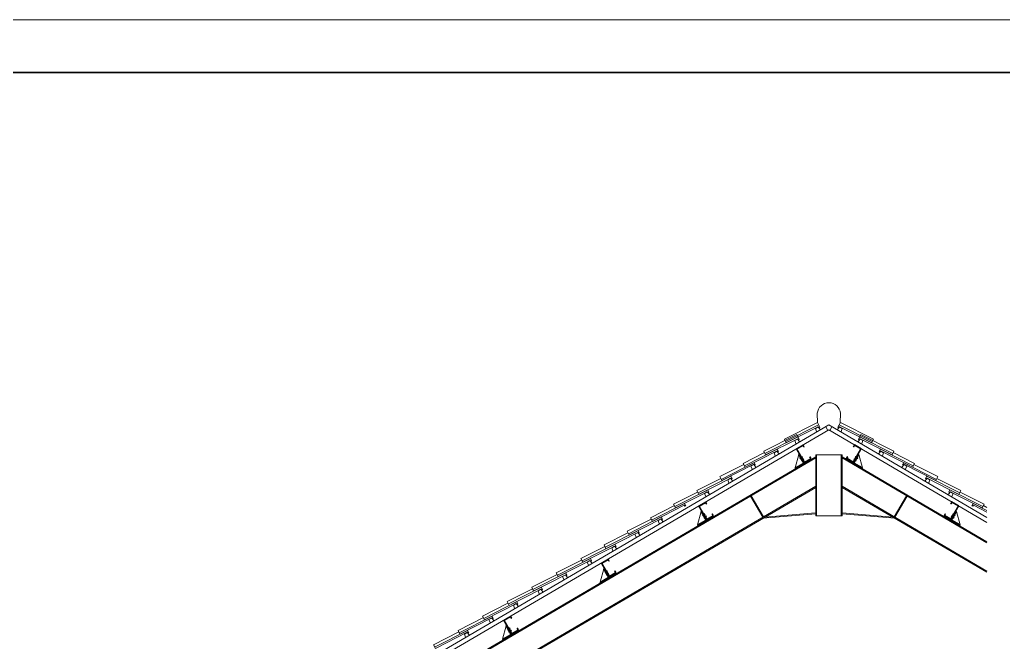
# Model space of a CAD drawing. Header units: millimetres. Extents: x -11 to 1625, y -267 to 180.
# Drawn here: x 1132.22 to 1150.88, y -3.81 to 8 of the extents above; entities that cross this region are included whole.
import ezdxf
from ezdxf.enums import TextEntityAlignment as Align

# ---------------------------------------------------------------- set-up
doc = ezdxf.new("R2010")
doc.units = ezdxf.units.MM
doc.layers.add('03-GRS', color=3, linetype='Continuous')
for name, color, linetype, lineweight in [('ars', 11, 'Continuous', 5), ('atap', 7, 'Continuous', 20), ('balok', 111, 'Continuous', 35), ('GEN', 11, 'Continuous', 5), ('GRS KOP', 1, 'Continuous', 35), ('kap', 71, 'Continuous', 15), ('kop', 7, 'Continuous', 20)]:
    doc.layers.add(name, color=color, linetype=linetype, lineweight=lineweight)
doc.styles.add('BARU', font='complex.shx')
doc.styles.get("Standard").update_dxf_attribs({"font": 'ARIALUNI.TTF'})

# ---------------------------------------------------------------- blocks, each defined once
blk = doc.blocks.new('kop')
at = {"layer": 'GRS KOP'}
blk.add_lwpolyline([(1, 54), (83, 54), (83, 1), (1, 1)], close=True, dxfattribs=at)
at = {"layer": 'kop', "color": 7}
for p, q in [((84, 55), (0, 55)), ((0, 0), (84, 0))]:
    blk.add_line(p, q, dxfattribs=at)
at = {"layer": 'kop', "style": 'BARU', "flags": 4}
for p, height in [((73.8, 5.4), 0.35), ((80.303, 5.382), 0.25), ((73.8, 4.9), 0.35), ((80.303, 4.882), 0.25), ((73.8, 4.4), 0.35), ((80.303, 4.382), 0.25)]:
    blk.add_attdef('-', p, '', height=height, dxfattribs=at)
at = {"layer": 'kop', "flags": 4}
for tag, p in [('AR-00', (78.057, 2.648)), ('00', (81.238, 2.647))]:
    blk.add_attdef(tag, text='', height=0.35, dxfattribs=at).set_placement(p, align=Align.MIDDLE)
blk = doc.blocks.new('A$C58C93239')
at = {"layer": '03-GRS'}
for p, q in [((-662, 1348), (-12, 1721)), ((-662, 1348), (-12, 1721)), ((83, 46), (-662, 1348)), ((83, 46), (-662, 1348)), ((-619, 1336), (-23, 1677)), ((-619, 1336), (-23, 1677)), ((94, 90), (-619, 1336)), ((94, 90), (-619, 1336)), ((60, 1531), (-23, 1677)), ((60, 1531), (-23, 1677)), ((88, 1547), (-12, 1721)), ((88, 1547), (-12, 1721)), ((60, 1531), (88, 1547)), ((60, 1531), (88, 1547)), ((-444, 805), (-374, 845)), ((-444, 805), (-374, 845)), ((3, 24), (-444, 805)), ((3, 24), (-444, 805)), ((-267, 399), (-74, 510)), ((-267, 399), (-74, 510)), ((83, 46), (734, 419)), ((83, 46), (734, 419)), ((122, -23), (83, 46)), ((122, -23), (83, 46)), ((94, 90), (690, 431)), ((94, 90), (690, 431)), ((606, 577), (634, 593)), ((606, 577), (634, 593)), ((690, 431), (606, 577)), ((690, 431), (606, 577)), ((734, 419), (634, 593)), ((734, 419), (634, 593)), ((-785, -450), (-4, -3)), ((-785, -450), (-4, -3)), ((-746, -520), (-785, -450)), ((-746, -520), (-785, -450)), ((-746, -520), (122, -23)), ((-746, -520), (122, -23))]:
    blk.add_line(p, q, dxfattribs=at)
blk.add_ellipse((-14, 14), major_axis=(-14.1, 14.1), ratio=1, start_param=2.87598, end_param=4.446776, dxfattribs=at)
blk.add_ellipse((-14, 14), major_axis=(-14.1, 14.1), ratio=1, start_param=2.87598, end_param=4.446776, dxfattribs=at)
at = {"layer": 'atap', "color": 2}
for p, q in [((-444, 805), (-785, -450)), ((-327, 503), (-133, 614)), ((-327, 503), (-267, 399)), ((-267, 399), (-74, 510)), ((-208, 295), (-14, 406)), ((-208, 295), (-14, 406)), ((-208, 295), (-148, 191)), ((-148, 191), (46, 302)), ((-133, 614), (-74, 510)), ((-14, 406), (46, 302))]:
    blk.add_line(p, q, dxfattribs=at)
blk = doc.blocks.new('GORDING 150')
at = {"layer": 'balok', "color": 1, "ltscale": 0.5, "xscale": 0.09999999997671699, "yscale": 0.09999999997671699, "zscale": 0.09999999997671699}
blk.add_blockref('A$C58C93239', (12.8, -47.9), dxfattribs=at)

msp = doc.modelspace()

# ---------------------------------------------------------------- linework, layer by layer
at = {"layer": 'ars', "ltscale": 10}
for p, q in [((1147.3238433, -0.2890492), (1133.5738433, -8.3356143)), ((1147.3238433, -0.3099048), (1136.8238433, -6.4545546)), ((1147.3238433, -1.408373), (1147.3238433, -0.2500251)), ((1147.8238433, -0.2500251), (1147.3238433, -0.2500251)), ((1147.3238433, -1.408373), (1147.3238433, -0.2500251)), ((1147.3238433, -0.2500251), (1147.8238433, -0.2500251)), ((1147.3418433, -1.408373), (1147.3418433, -0.2500251)), ((1147.3418433, -1.408373), (1147.3418433, -0.2500251)), ((1147.8058433, -1.408373), (1147.8058433, -0.2500251)), ((1147.8058433, -1.408373), (1147.8058433, -0.2500251)), ((1147.8238433, -1.408373), (1147.8238433, -0.2500251)), ((1147.8238433, -1.408373), (1147.8238433, -0.2500251)), ((1147.8238433, -0.2890492), (1150.5738433, -1.8983622)), ((1147.8238433, -0.3099048), (1150.5738433, -1.9192178)), ((1147.3238433, -0.8475174), (1136.8238433, -6.9921671)), ((1147.3238433, -0.868373), (1136.8238433, -7.0130228)), ((1147.8238433, -0.8475174), (1150.5738433, -2.4568304)), ((1147.8238433, -0.868373), (1150.5738433, -2.4776861)), ((1147.3238433, -1.368373), (1146.3238433, -1.4535778)), ((1147.3223152, -1.350438), (1146.3599738, -1.4324341)), ((1147.8238433, -1.408373), (1147.3238433, -1.408373)), ((1147.3238433, -1.408373), (1147.8238433, -1.408373)), ((1147.8238433, -1.368373), (1148.8238433, -1.4535778)), ((1147.8253715, -1.350438), (1148.7877129, -1.4324341))]:
    msp.add_line(p, q, dxfattribs=at)
at = {"layer": 'ars', "ltscale": 5}
for p, q in [((1146.3214157, -1.4341428), (1146.0870606, -1.0336759)), ((1146.3352249, -1.4260616), (1146.1008698, -1.0255947)), ((1148.8124618, -1.4260616), (1149.0468169, -1.0255947)), ((1148.826271, -1.4341428), (1149.0606261, -1.0336759))]:
    msp.add_line(p, q, dxfattribs=at)
at = {"layer": 'ars'}
for points in [[(1147.4090341, 0.2312845), (1147.3701016, 0.2780205), (1147.3183153, 0.247719), (1147.3399858, 0.1908824)], [(1147.7386526, 0.2312845), (1147.7775851, 0.2780205), (1147.8293714, 0.247719), (1147.8077009, 0.1908824)], [(1147.0180644, 0.0025176), (1146.9791318, 0.0492536), (1146.9273455, 0.0189521), (1146.949016, -0.0378844)], [(1147.0180644, 0.0025176), (1146.9791318, 0.0492536), (1146.9273455, 0.0189521), (1146.949016, -0.0378844)], [(1148.1296223, 0.0025176), (1148.1685549, 0.0492536), (1148.2203412, 0.0189521), (1148.1986707, -0.0378844)], [(1148.1296223, 0.0025176), (1148.1685549, 0.0492536), (1148.2203412, 0.0189521), (1148.1986707, -0.0378844)], [(1146.6270946, -0.2262492), (1146.588162, -0.1795132), (1146.5363757, -0.2098147), (1146.5580462, -0.2666513)], [(1148.5205921, -0.2262492), (1148.5595247, -0.1795132), (1148.6113109, -0.2098147), (1148.5896405, -0.2666513)], [(1146.1869984, -0.4837613), (1146.1480658, -0.4370253), (1146.0962795, -0.4673268), (1146.11795, -0.5241633)], [(1148.9606883, -0.4837613), (1148.9996209, -0.4370253), (1149.0514072, -0.4673268), (1149.0297367, -0.5241633)], [(1145.7469021, -0.7412734), (1145.7079695, -0.6945373), (1145.6561833, -0.7248389), (1145.6778538, -0.7816754)], [(1149.4007846, -0.7412734), (1149.4397171, -0.6945373), (1149.4915034, -0.7248389), (1149.4698329, -0.7816754)], [(1145.3068059, -0.9987854), (1145.2678733, -0.9520494), (1145.2160871, -0.9823509), (1145.2377575, -1.0391875)], [(1149.8408808, -0.9987854), (1149.8798134, -0.9520494), (1149.9315996, -0.9823509), (1149.9099291, -1.0391875)], [(1144.4266134, -1.5138096), (1144.3876809, -1.4670736), (1144.3358946, -1.4973751), (1144.3575651, -1.5542116)], [(1143.9865172, -1.7713216), (1143.9475846, -1.7245856), (1143.8957984, -1.7548872), (1143.9174689, -1.8117237)], [(1143.546421, -2.0288337), (1143.5074884, -1.9820977), (1143.4557021, -2.0123992), (1143.4773726, -2.0692357)], [(1143.0804316, -2.3014965), (1143.0414991, -2.2547605), (1142.9897128, -2.2850621), (1143.0113833, -2.3418986)], [(1142.6144423, -2.5741594), (1142.5755097, -2.5274234), (1142.5237234, -2.5577249), (1142.5453939, -2.6145614)], [(1142.1484529, -2.8468222), (1142.1095203, -2.8000862), (1142.0577341, -2.8303877), (1142.0794045, -2.8872242)], [(1141.6824635, -3.119485), (1141.643531, -3.072749), (1141.5917447, -3.1030506), (1141.6134152, -3.1598871)], [(1141.2164742, -3.3921479), (1141.1775416, -3.3454119), (1141.1257553, -3.3757134), (1141.1474258, -3.4325499)], [(1140.7504848, -3.6648107), (1140.7115522, -3.6180747), (1140.659766, -3.6483762), (1140.6814365, -3.7052127)]]:
    msp.add_lwpolyline(points, dxfattribs=at)
at = {"layer": 'GEN', "color": 11}
for p, q in [((1146.7520074, 0.0037076), (1147.3783875, 0.3161944)), ((1148.3956792, 0.0037076), (1147.7692992, 0.3161944)), ((1146.3610377, -0.2250593), (1146.9874177, 0.0874276)), ((1148.786649, -0.2250593), (1148.160269, 0.0874276)), ((1145.9720485, -0.4582463), (1146.5961743, -0.1412809)), ((1149.1756381, -0.4582463), (1148.5515124, -0.1412809)), ((1145.5319523, -0.7157583), (1146.1560781, -0.398793)), ((1149.6157344, -0.7157583), (1148.9916086, -0.398793)), ((1145.0918561, -0.9732704), (1145.7159818, -0.656305)), ((1150.0558306, -0.9732704), (1149.4317048, -0.656305)), ((1144.6517599, -1.2307825), (1145.2758856, -0.9138171)), ((1150.4959268, -1.2307825), (1149.8718011, -0.9138171)), ((1144.2116636, -1.4882945), (1144.8357894, -1.1713292)), ((1150.5738433, -1.3043598), (1150.3118973, -1.1713292)), ((1143.7715674, -1.7458066), (1144.3956932, -1.4288412)), ((1143.3314712, -2.0033187), (1143.9555969, -1.6863533)), ((1142.8913749, -2.2608307), (1143.5155007, -1.9438654)), ((1142.4253856, -2.5334936), (1143.0495113, -2.2165282)), ((1141.9593962, -2.8061564), (1142.583522, -2.489191)), ((1141.4934069, -3.0788192), (1142.1175326, -2.7618539)), ((1141.0274175, -3.3514821), (1141.6515433, -3.0345167)), ((1140.5614281, -3.6241449), (1141.1855539, -3.3071795)), ((1140.0954388, -3.8968077), (1140.7195645, -3.5798424))]:
    msp.add_line(p, q, dxfattribs=at)
for points in [[(1147.356067, 0.3609359), (1146.7296869, 0.048449), (1146.7653997, -0.0231373), (1147.3738832, 0.2804214), (1147.3828114, 0.2625248), (1147.400708, 0.271453), (1147.356067, 0.3609359)], [(1147.7916197, 0.3609359), (1148.4179997, 0.048449), (1148.382287, -0.0231373), (1147.7738035, 0.2804214), (1147.7648753, 0.2625248), (1147.7469787, 0.271453), (1147.7916197, 0.3609359)], [(1146.9650972, 0.132169), (1146.3387172, -0.1803178), (1146.37443, -0.2519041), (1146.9829134, 0.0516545), (1146.9918416, 0.0337579), (1147.0097382, 0.0426861), (1146.9650972, 0.132169)], [(1148.1825895, 0.132169), (1148.8089695, -0.1803178), (1148.7732567, -0.2519041), (1148.1647732, 0.0516545), (1148.155845, 0.0337579), (1148.1379485, 0.0426861), (1148.1825895, 0.132169)], [(1146.3529013, -0.2087499), (1145.9494082, -0.4136658), (1145.9856328, -0.4849945), (1146.5919264, -0.1770853), (1146.6009825, -0.1949175), (1146.6188147, -0.1858613), (1146.5961743, -0.1412809)], [(1148.7947854, -0.2087499), (1149.1982785, -0.4136658), (1149.1620539, -0.4849945), (1148.5557603, -0.1770853), (1148.5467042, -0.1949175), (1148.528872, -0.1858613), (1148.5515124, -0.1412809)], [(1145.9613808, -0.4350145), (1145.506223, -0.6628503), (1145.5420324, -0.7343883), (1146.1501055, -0.4300085), (1146.1590579, -0.447893), (1146.1769424, -0.4389407), (1146.1545615, -0.3942294)], [(1149.1863059, -0.4350145), (1149.6414637, -0.6628503), (1149.6056543, -0.7343883), (1148.9975812, -0.4300085), (1148.9886288, -0.447893), (1148.9707443, -0.4389407), (1148.9931252, -0.3942294)], [(1145.5230415, -0.6982123), (1145.0692157, -0.92869), (1145.1054403, -1.0000186), (1145.7117339, -0.6921094), (1145.7207901, -0.7099416), (1145.7386222, -0.7008854), (1145.7159818, -0.656305)], [(1149.6246452, -0.6982123), (1150.078471, -0.92869), (1150.0422464, -1.0000186), (1149.4359528, -0.6921094), (1149.4268966, -0.7099416), (1149.4090645, -0.7008854), (1149.4317048, -0.656305)], [(1145.0829453, -0.9557244), (1144.6291195, -1.1862021), (1144.6653441, -1.2575307), (1145.2716377, -0.9496215), (1145.2806938, -0.9674537), (1145.298526, -0.9583975), (1145.2758856, -0.9138171)], [(1150.0647414, -0.9557244), (1150.5185672, -1.1862021), (1150.4823426, -1.2575307), (1149.876049, -0.9496215), (1149.8669929, -0.9674537), (1149.8491607, -0.9583975), (1149.8718011, -0.9138171)], [(1144.642849, -1.2132364), (1144.1890232, -1.4437141), (1144.2252479, -1.5150428), (1144.8315415, -1.2071336), (1144.8405976, -1.2249657), (1144.8584298, -1.2159096), (1144.8357894, -1.1713292)], [(1150.5738433, -1.3380068), (1150.3161452, -1.2071336), (1150.3070891, -1.2249657), (1150.2892569, -1.2159096), (1150.3118973, -1.1713292)], [(1150.5048377, -1.2132364), (1150.5738433, -1.2482813)], [(1144.2027528, -1.4707485), (1143.748927, -1.7012262), (1143.7851516, -1.7725548), (1144.3914452, -1.4646456), (1144.4005014, -1.4824778), (1144.4183335, -1.4734216), (1144.3956932, -1.4288412)], [(1143.7626566, -1.7282606), (1143.3088308, -1.9587383), (1143.3450554, -2.0300669), (1143.951349, -1.7221577), (1143.9604051, -1.7399899), (1143.9782373, -1.7309337), (1143.9555969, -1.6863533)], [(1143.3225603, -1.9857726), (1142.8687346, -2.2162503), (1142.9049592, -2.287579), (1143.5112528, -1.9796698), (1143.5203089, -1.9975019), (1143.5381411, -1.9884458), (1143.5155007, -1.9438654)], [(1142.8832719, -2.2448753), (1142.4027452, -2.4889132), (1142.4389698, -2.5602418), (1143.0452634, -2.2523326), (1143.0543196, -2.2701648), (1143.0721517, -2.2611086), (1143.0495113, -2.2165282)], [(1142.4172825, -2.5175381), (1141.9367558, -2.761576), (1141.9729805, -2.8329047), (1142.579274, -2.5249954), (1142.5883302, -2.5428276), (1142.6061624, -2.5337714), (1142.583522, -2.489191)], [(1141.9512932, -2.790201), (1141.4707665, -3.0342388), (1141.5069911, -3.1055675), (1142.1132847, -2.7976583), (1142.1223408, -2.8154904), (1142.140173, -2.8064343), (1142.1175326, -2.7618539)], [(1141.4853038, -3.0628638), (1141.0047771, -3.3069017), (1141.0410017, -3.3782303), (1141.6472953, -3.0703211), (1141.6563515, -3.0881533), (1141.6741836, -3.0790971), (1141.6515433, -3.0345167)], [(1141.0193145, -3.3355266), (1140.5387878, -3.5795645), (1140.5750124, -3.6508932), (1141.181306, -3.3429839), (1141.1903621, -3.3608161), (1141.2081943, -3.35176), (1141.1855539, -3.3071795)], [(1140.5533251, -3.6081895), (1140.0727984, -3.8522273), (1140.109023, -3.923556), (1140.7153166, -3.6156468), (1140.7243728, -3.6334789), (1140.7422049, -3.6244228), (1140.7195645, -3.5798424)]]:
    msp.add_lwpolyline(points, dxfattribs=at)
at = {"layer": 'kap'}
for p, q in [((1147.3560735, 0.359815), (1147.3550577, 0.534574)), ((1147.7916132, 0.359815), (1147.792629, 0.534574)), ((1147.5165316, 0.2814742), (1147.5569336, 0.2124258)), ((1147.6311551, 0.2814742), (1147.5907531, 0.2124258))]:
    msp.add_line(p, q, dxfattribs=at)
for points in [[(1147.5738433, 0.2223202), (1133.4134604, -8.0632984), (1133.3729692, -7.9943022), (1147.5738433, 0.3150088)], [(1150.5738433, -1.4403714), (1147.5738433, 0.3150088)], [(1147.5738433, 0.2223202), (1150.5738433, -1.53306)]]:
    msp.add_lwpolyline(points, dxfattribs=at)
msp.add_arc((1147.5737479, 0.5170703), 0.2195799, 4.572153, 174.8761973, dxfattribs=at)

# ---------------------------------------------------------------- block references
at = {"linetype": 'Continuous', "ltscale": 5, "yscale": 0.002, "zscale": 0.002}
for p, xscale, rotation in [((1147.065417, -0.3105587), 0.002, 0.2184740067863285), ((1148.0822697, -0.3105587), -0.002, 359.7815259932136), ((1145.215417, -1.3931875), 0.002, 0.2184740067863285), ((1149.9322697, -1.3931875), -0.002, 359.7815259932136), ((1143.365417, -2.4758163), 0.002, 0.2184740067863285), ((1141.515417, -3.558445), 0.002, 0.2184740067863285)]:
    msp.add_blockref('GORDING 150', p, dxfattribs=dict(at, xscale=xscale, rotation=rotation))
at = {"layer": 'kop'}
for p in [(1079.214162, 7.9999999), (1079.214162, -47.0000001)]:
    msp.add_blockref('kop', p, dxfattribs=at)

doc.saveas('drawing.dxf')
